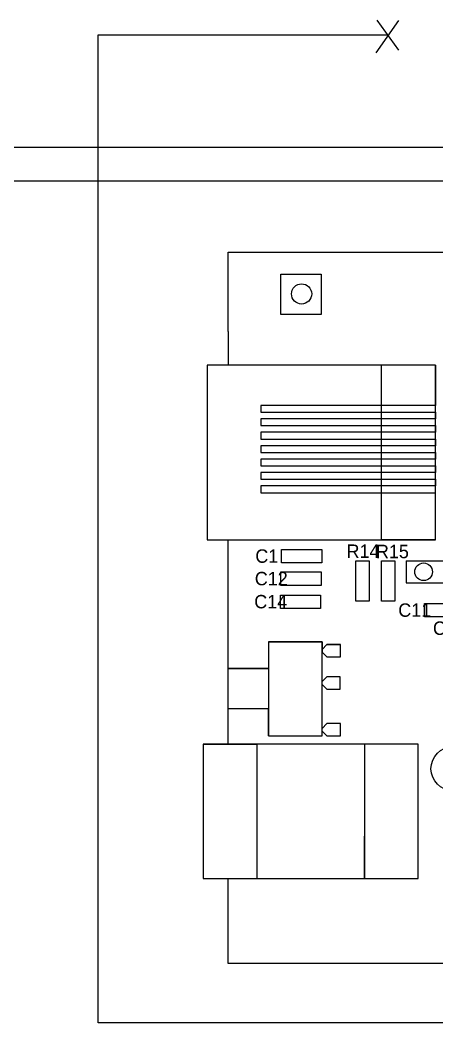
# Model space of a CAD drawing. Header units: millimetres. Extents: x 390 to 971, y 268 to 819.
# Drawn here: x 634.4 to 665.4, y 494.2 to 568.9 of the extents above; entities that cross this region are included whole.
import ezdxf

# ---------------------------------------------------------------- set-up
doc = ezdxf.new("R2010")
doc.units = ezdxf.units.MM
doc.styles.get("Standard").update_dxf_attribs({"font": 'arial.ttf'})

msp = doc.modelspace()

# ---------------------------------------------------------------- linework, layer by layer
for p, q in [((662.535, 568.853), (660.852, 566.437)), ((660.923, 568.887), (662.535, 566.647)), ((640.168, 494.19), (640.168, 567.779)), ((640.168, 567.779), (661.736, 567.779)), ((557.044, 559.426), (710.29, 559.426)), ((592.915, 556.908), (707.146, 556.908)), ((649.836, 551.606), (718.836, 551.606)), ((649.836, 545.683), (649.836, 551.606)), ((653.766, 549.966), (656.766, 549.966)), ((653.766, 546.966), (653.766, 549.966)), ((656.766, 549.966), (656.766, 546.966)), ((656.766, 546.966), (653.766, 546.966)), ((649.836, 545.683), (649.836, 543.183)), ((648.273, 543.183), (648.273, 530.183)), ((665.273, 543.183), (648.273, 543.183)), ((661.273, 530.183), (661.273, 543.183)), ((665.273, 530.183), (665.273, 543.183)), ((665.273, 543.183), (665.273, 540.183)), ((665.273, 540.183), (652.273, 540.183)), ((652.273, 540.183), (652.273, 539.683)), ((652.273, 539.683), (665.273, 539.683)), ((665.273, 539.683), (665.273, 539.183)), ((665.273, 539.183), (652.273, 539.183)), ((652.273, 539.183), (652.273, 538.683)), ((652.273, 538.683), (665.273, 538.683)), ((665.273, 538.683), (665.273, 538.183)), ((665.273, 538.183), (652.273, 538.183)), ((652.273, 538.183), (652.273, 537.683)), ((652.273, 537.683), (665.273, 537.683)), ((665.273, 537.183), (652.273, 537.183)), ((652.273, 537.183), (652.273, 536.683)), ((665.273, 537.683), (665.273, 537.183)), ((652.273, 536.683), (665.273, 536.683)), ((665.273, 536.683), (665.273, 536.183)), ((665.273, 536.183), (652.273, 536.183)), ((652.273, 536.183), (652.273, 535.683)), ((652.273, 535.683), (665.273, 535.683)), ((665.273, 535.683), (665.273, 535.183)), ((665.273, 535.183), (652.273, 535.183)), ((652.273, 535.183), (652.273, 534.683)), ((652.273, 534.683), (665.273, 534.683)), ((665.273, 534.183), (652.273, 534.183)), ((652.273, 534.183), (652.273, 533.683)), ((665.273, 534.683), (665.273, 534.183)), ((652.273, 533.683), (665.273, 533.683)), ((648.273, 530.183), (665.273, 530.183)), ((649.836, 514.947), (649.836, 530.183)), ((665.273, 530.183), (661.273, 530.183)), ((653.811, 529.455), (656.811, 529.455)), ((653.811, 528.455), (653.811, 529.455)), ((656.811, 529.455), (656.811, 528.455)), ((656.811, 528.455), (653.811, 528.455)), ((659.356, 525.615), (659.356, 528.615)), ((659.356, 528.615), (660.356, 528.615)), ((660.356, 528.615), (660.356, 525.615)), ((661.257, 525.615), (661.257, 528.615)), ((661.257, 528.615), (662.257, 528.615)), ((662.257, 528.615), (662.257, 525.615)), ((663.099, 528.599), (663.099, 526.971)), ((663.099, 528.599), (673.915, 528.599)), ((653.771, 527.779), (656.771, 527.779)), ((653.771, 526.779), (653.771, 527.779)), ((656.771, 527.779), (656.771, 526.779)), ((656.771, 526.779), (653.771, 526.779)), ((663.099, 526.971), (673.915, 526.971)), ((653.732, 526.062), (656.732, 526.062)), ((653.732, 525.062), (653.732, 526.062)), ((656.732, 526.062), (656.732, 525.062)), ((660.356, 525.615), (659.356, 525.615)), ((662.257, 525.615), (661.257, 525.615)), ((664.452, 525.431), (667.452, 525.431)), ((664.452, 524.431), (664.452, 525.431)), ((656.732, 525.062), (653.732, 525.062)), ((667.452, 524.431), (664.452, 524.431)), ((652.85, 522.579), (652.85, 515.579)), ((656.85, 522.579), (652.85, 522.579)), ((652.85, 522.579), (656.85, 522.579)), ((652.85, 522.579), (652.85, 520.579)), ((656.85, 515.579), (656.85, 522.579)), ((656.85, 522.579), (656.85, 522.014)), ((656.85, 522.014), (657.202, 522.37)), ((657.202, 522.37), (656.85, 522.014)), ((657.202, 522.37), (658.202, 522.37)), ((658.202, 522.37), (657.202, 522.37)), ((658.204, 521.462), (658.202, 522.37)), ((656.85, 522.014), (656.85, 521.814)), ((656.85, 521.814), (657.204, 521.462)), ((657.204, 521.462), (658.204, 521.462)), ((652.85, 520.579), (649.85, 520.579)), ((649.85, 520.579), (652.85, 520.579)), ((649.85, 517.579), (649.85, 520.579)), ((652.85, 520.579), (652.85, 515.579)), ((657.194, 519.965), (656.842, 519.61)), ((658.194, 519.965), (657.194, 519.965)), ((658.196, 519.057), (658.194, 519.965)), ((656.842, 519.41), (657.196, 519.057)), ((657.196, 519.057), (658.196, 519.057)), ((652.85, 517.579), (649.85, 517.579)), ((652.85, 515.579), (652.85, 517.579)), ((657.202, 516.487), (656.85, 516.132)), ((658.202, 516.487), (657.202, 516.487)), ((658.204, 515.579), (658.202, 516.487)), ((652.85, 515.579), (656.85, 515.579)), ((656.85, 515.932), (657.204, 515.579)), ((657.204, 515.579), (658.204, 515.579)), ((663.991, 514.947), (647.991, 514.947)), ((647.991, 514.947), (647.991, 504.947)), ((647.991, 514.947), (651.991, 514.947)), ((651.991, 514.947), (651.991, 504.947)), ((663.991, 514.947), (659.991, 514.947)), ((659.991, 514.947), (659.991, 504.947)), ((663.991, 504.947), (663.991, 514.947)), ((659.991, 504.947), (659.991, 508.098)), ((647.991, 504.947), (663.991, 504.947)), ((649.836, 498.606), (649.836, 504.947)), ((651.991, 504.947), (663.991, 504.947)), ((718.836, 498.606), (649.836, 498.606)), ((672.166, 494.19), (640.168, 494.19))]:
    msp.add_line(p, q)
for centre, radius in [((655.315, 548.487), 0.752), ((664.399, 527.79), 0.658), ((666.569, 513.124), 1.624)]:
    msp.add_circle(centre, radius)

# ---------------------------------------------------------------- texts
at = {"char_height": 1, "attachment_point": 1}
for s, insert in [('{\\Fcdm_nc|c0;R14}', (658.659, 529.827)), ('{\\Fcdm_nc|c0;R15}', (660.847, 529.807)), ('{\\Fcdm_nc|c0;C1}', (651.869, 529.463)), ('{\\Fcdm_nc|c0;C12}', (651.83, 527.786)), ('{\\Fcdm_nc|c0;C14}', (651.79, 526.07)), ('{\\Fcdm_nc|c0;C11}', (662.51, 525.439)), ('{\\Fcdm_nc|c0;C13}', (665.09, 524.093))]:
    msp.add_mtext_dynamic_manual_height_columns(s, width=1.66717, gutter_width=12.5, heights=[0], dxfattribs=dict(at, insert=insert))

doc.saveas('drawing.dxf')
